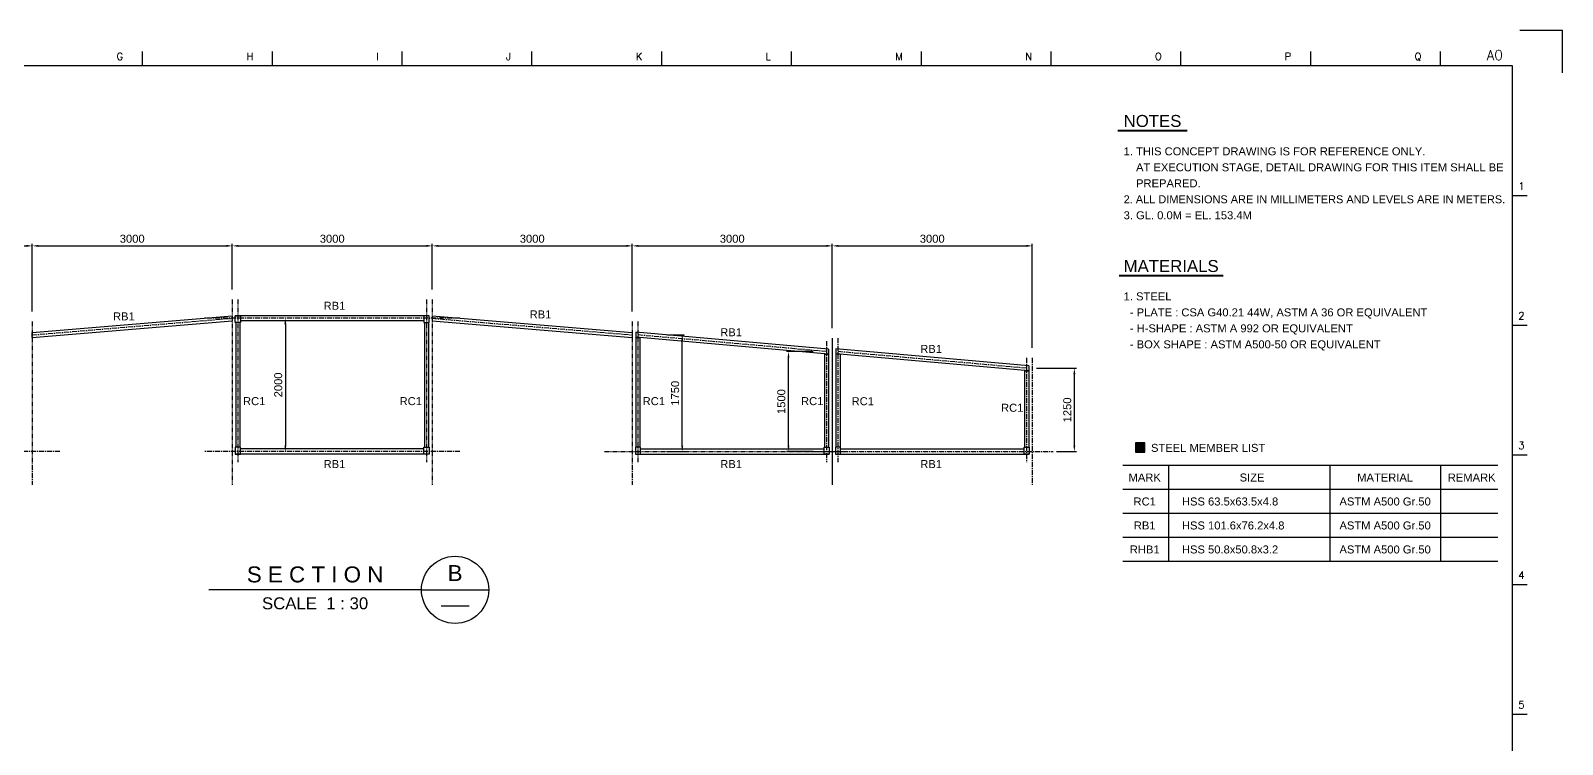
# Model space of a CAD drawing. Header units: millimetres. Extents: x 4133871 to 4440428, y -545651 to -495191.
# Drawn here: x 4310373 to 4333349, y -505907 to -495191 of the extents above; entities that cross this region are included whole.
import ezdxf
from ezdxf.enums import TextEntityAlignment as Align

# ---------------------------------------------------------------- set-up
doc = ezdxf.new("R2010")
doc.units = ezdxf.units.MM
doc.header["$LTSCALE"] = 60
doc.linetypes.add('CENTER', pattern=[2, 1.25, -0.25, 0.25, -0.25])
doc.layers.get('Defpoints').update_dxf_attribs({"color": 140})
for name, color, linetype in [('1', 7, 'Continuous'), ('C_BLOCK', 7, 'Continuous'), ('C_CEN', 1, 'CENTER'), ('C_DIM', 7, 'Continuous'), ('C_GIRDER', 2, 'Continuous'), ('C_TEXT_01', 2, 'Continuous'), ('SYM', 7, 'Continuous'), ('TAN-TIT', 30, 'Continuous'), ('TEXT', 3, 'Continuous'), ('TITLE', 7, 'Continuous'), ('나중에 삭제', 7, 'Continuous')]:
    doc.layers.add(name, color=color, linetype=linetype)
doc.styles.add('Arial', font='arial.ttf')
doc.styles.add('COM', font='COMPLEX', dxfattribs={"height": 5})
doc.dimstyles.new('일반도면_0030', dxfattribs={"dimtxt": 120, "dimasz": 90, "dimexe": 30, "dimexo": 150, "dimgap": 45, "dimtad": 1, "dimdec": 0, "dimzin": 0, "dimdsep": 46, "dimtxsty": 'Arial', "dimcen": -150, "dimclrd": 7, "dimclre": 7, "dimclrt": 2, "dimadec": 8, "dimazin": 0, "dimtfac": 1, "dimtdec": 0, "dimtix": 1, "dimtmove": 2, "dimatfit": 3, "dimfxl": 1, "dimtolj": 1, "dimtzin": 0, "dimarcsym": 0})

# ---------------------------------------------------------------- blocks, each defined once
blk = doc.blocks.new('*D239')
at = {"layer": 'C_DIM', "color": 7, "lineweight": -2}
for p, q in [((4314194, -499600), (4314194, -501420)), ((4314241, -499510), (4314224, -499510)), ((4314241, -501510), (4314224, -501510))]:
    blk.add_line(p, q, dxfattribs=at)
at = {"layer": 'C_DIM', "color": 7}
for points in [[(4314179, -499600), (4314209, -499600), (4314194, -499510)], [(4314179, -501420), (4314209, -501420), (4314194, -501510)]]:
    blk.add_solid(points, dxfattribs=at)
at = {"layer": 'Defpoints', "color": 0}
for p in [(4314091, -499510), (4314091, -501510), (4314194, -501510)]:
    blk.add_point(p, dxfattribs=at)
at = {"layer": 'C_DIM', "color": 2, "insert": (4314088, -500510), "char_height": 120, "attachment_point": 5, "rotation": 90, "style": 'Arial'}
blk.add_mtext('\\A1;2000', dxfattribs=at)
blk = doc.blocks.new('*D241')
at = {"layer": 'C_DIM', "color": 7, "lineweight": -2}
for p, q in [((4319928, -499760), (4320177, -499760)), ((4320147, -501420), (4320147, -499850)), ((4319928, -501510), (4320177, -501510))]:
    blk.add_line(p, q, dxfattribs=at)
at = {"layer": 'C_DIM', "color": 7}
for points in [[(4320132, -499850), (4320162, -499850), (4320147, -499760)], [(4320132, -501420), (4320162, -501420), (4320147, -501510)]]:
    blk.add_solid(points, dxfattribs=at)
at = {"layer": 'Defpoints', "color": 0}
for p in [(4319778, -499760), (4320147, -499760), (4319778, -501510)]:
    blk.add_point(p, dxfattribs=at)
at = {"layer": 'C_DIM', "color": 2, "insert": (4320041, -500635), "char_height": 120, "attachment_point": 5, "rotation": 90, "style": 'Arial'}
blk.add_mtext('\\A1;1750', dxfattribs=at)
blk = doc.blocks.new('*D242')
at = {"layer": 'C_DIM', "color": 7, "lineweight": -2}
for p, q in [((4325462, -500260), (4326059, -500260)), ((4326029, -501420), (4326029, -500350)), ((4325759, -501510), (4326059, -501510))]:
    blk.add_line(p, q, dxfattribs=at)
at = {"layer": 'C_DIM', "color": 7}
for points in [[(4326014, -500350), (4326044, -500350), (4326029, -500260)], [(4326014, -501420), (4326044, -501420), (4326029, -501510)]]:
    blk.add_solid(points, dxfattribs=at)
at = {"layer": 'Defpoints', "color": 0}
for p in [(4325312, -500260), (4326029, -500260), (4325609, -501510)]:
    blk.add_point(p, dxfattribs=at)
at = {"layer": 'C_DIM', "color": 2, "insert": (4325923, -500885), "char_height": 120, "attachment_point": 5, "rotation": 90, "style": 'Arial'}
blk.add_mtext('\\A1;1250', dxfattribs=at)
blk = doc.blocks.new('*D243')
at = {"layer": 'C_DIM', "color": 7, "lineweight": -2}
for p, q in [((4322111, -500010), (4321711, -500010)), ((4321741, -501420), (4321741, -500100)), ((4322111, -501510), (4321711, -501510))]:
    blk.add_line(p, q, dxfattribs=at)
at = {"layer": 'C_DIM', "color": 7}
for points in [[(4321726, -500100), (4321756, -500100), (4321741, -500010)], [(4321726, -501420), (4321756, -501420), (4321741, -501510)]]:
    blk.add_solid(points, dxfattribs=at)
at = {"layer": 'Defpoints', "color": 0}
for p in [(4321741, -500010), (4322261, -500010), (4322261, -501510)]:
    blk.add_point(p, dxfattribs=at)
at = {"layer": 'C_DIM', "color": 2, "insert": (4321634, -500760), "char_height": 120, "attachment_point": 5, "rotation": 90, "style": 'Arial'}
blk.add_mtext('\\A1;1500', dxfattribs=at)
blk = doc.blocks.new('*D244')
at = {"layer": 'C_DIM', "color": 7, "lineweight": -2}
for p, q in [((4307397, -499703), (4307397, -498393)), ((4307487, -498423), (4310307, -498423)), ((4310397, -499407), (4310397, -498393))]:
    blk.add_line(p, q, dxfattribs=at)
at = {"layer": 'C_DIM', "color": 7}
for points in [[(4307487, -498408), (4307487, -498438), (4307397, -498423)], [(4310307, -498408), (4310307, -498438), (4310397, -498423)]]:
    blk.add_solid(points, dxfattribs=at)
at = {"layer": 'Defpoints', "color": 0}
for p in [(4310397, -498423), (4310397, -499557), (4307397, -499853)]:
    blk.add_point(p, dxfattribs=at)
at = {"layer": 'C_DIM', "color": 2, "insert": (4308897, -498316), "char_height": 120, "attachment_point": 5, "style": 'Arial'}
blk.add_mtext('\\A1;3000', dxfattribs=at)
blk = doc.blocks.new('*D245')
at = {"layer": 'C_DIM', "color": 7, "lineweight": -2}
for p, q in [((4310397, -499407), (4310397, -498393)), ((4310487, -498423), (4313307, -498423)), ((4313397, -499078), (4313397, -498393))]:
    blk.add_line(p, q, dxfattribs=at)
at = {"layer": 'C_DIM', "color": 7}
for points in [[(4310487, -498408), (4310487, -498438), (4310397, -498423)], [(4313307, -498408), (4313307, -498438), (4313397, -498423)]]:
    blk.add_solid(points, dxfattribs=at)
at = {"layer": 'Defpoints', "color": 0}
for p in [(4313397, -498423), (4313397, -499228), (4310397, -499557)]:
    blk.add_point(p, dxfattribs=at)
at = {"layer": 'C_DIM', "color": 2, "insert": (4311897, -498316), "char_height": 120, "attachment_point": 5, "style": 'Arial'}
blk.add_mtext('\\A1;3000', dxfattribs=at)
blk = doc.blocks.new('*D246')
at = {"layer": 'C_DIM', "color": 7, "lineweight": -2}
for p, q in [((4313397, -499078), (4313397, -498393)), ((4313487, -498423), (4316307, -498423)), ((4316397, -499078), (4316397, -498393))]:
    blk.add_line(p, q, dxfattribs=at)
at = {"layer": 'C_DIM', "color": 7}
for points in [[(4313487, -498408), (4313487, -498438), (4313397, -498423)], [(4316307, -498408), (4316307, -498438), (4316397, -498423)]]:
    blk.add_solid(points, dxfattribs=at)
at = {"layer": 'Defpoints', "color": 0}
for p in [(4316397, -498423), (4313397, -499228), (4316397, -499228)]:
    blk.add_point(p, dxfattribs=at)
at = {"layer": 'C_DIM', "color": 2, "insert": (4314897, -498316), "char_height": 120, "attachment_point": 5, "style": 'Arial'}
blk.add_mtext('\\A1;3000', dxfattribs=at)
blk = doc.blocks.new('*D247')
at = {"layer": 'C_DIM', "color": 7, "lineweight": -2}
for p, q in [((4316397, -499078), (4316397, -498393)), ((4316487, -498423), (4319307, -498423)), ((4319397, -499407), (4319397, -498393))]:
    blk.add_line(p, q, dxfattribs=at)
at = {"layer": 'C_DIM', "color": 7}
for points in [[(4316487, -498408), (4316487, -498438), (4316397, -498423)], [(4319307, -498408), (4319307, -498438), (4319397, -498423)]]:
    blk.add_solid(points, dxfattribs=at)
at = {"layer": 'Defpoints', "color": 0}
for p in [(4319397, -498423), (4316397, -499228), (4319397, -499557)]:
    blk.add_point(p, dxfattribs=at)
at = {"layer": 'C_DIM', "color": 2, "insert": (4317897, -498316), "char_height": 120, "attachment_point": 5, "style": 'Arial'}
blk.add_mtext('\\A1;3000', dxfattribs=at)
blk = doc.blocks.new('*D248')
at = {"layer": 'C_DIM', "color": 7, "lineweight": -2}
for p, q in [((4319397, -499407), (4319397, -498393)), ((4319487, -498423), (4322307, -498423)), ((4322397, -499657), (4322397, -498393))]:
    blk.add_line(p, q, dxfattribs=at)
at = {"layer": 'C_DIM', "color": 7}
for points in [[(4319487, -498408), (4319487, -498438), (4319397, -498423)], [(4322307, -498408), (4322307, -498438), (4322397, -498423)]]:
    blk.add_solid(points, dxfattribs=at)
at = {"layer": 'Defpoints', "color": 0}
for p in [(4322397, -498423), (4319397, -499557), (4322397, -499807)]:
    blk.add_point(p, dxfattribs=at)
at = {"layer": 'C_DIM', "color": 2, "insert": (4320897, -498316), "char_height": 120, "attachment_point": 5, "style": 'Arial'}
blk.add_mtext('\\A1;3000', dxfattribs=at)
blk = doc.blocks.new('*D249')
at = {"layer": 'C_DIM', "color": 7, "lineweight": -2}
for p, q in [((4322397, -499657), (4322397, -498393)), ((4322487, -498423), (4325307, -498423)), ((4325397, -499953), (4325397, -498393))]:
    blk.add_line(p, q, dxfattribs=at)
at = {"layer": 'C_DIM', "color": 7}
for points in [[(4322487, -498408), (4322487, -498438), (4322397, -498423)], [(4325307, -498408), (4325307, -498438), (4325397, -498423)]]:
    blk.add_solid(points, dxfattribs=at)
at = {"layer": 'Defpoints', "color": 0}
for p in [(4325397, -498423), (4322397, -499807), (4325397, -500103)]:
    blk.add_point(p, dxfattribs=at)
at = {"layer": 'C_DIM', "color": 2, "insert": (4323897, -498316), "char_height": 120, "attachment_point": 5, "style": 'Arial'}
blk.add_mtext('\\A1;3000', dxfattribs=at)
blk = doc.blocks.new('BORDER')
at = {"layer": 'TAN-TIT', "linetype": 'Continuous'}
for p, q in [((237800, 168200), (233559, 168200)), ((237800, 163959), (237800, 168200))]:
    blk.add_line(p, q, dxfattribs=at)
at = {"layer": 'TAN-TIT'}
for p, q in [((95827, 164680), (95827, 166122)), ((108806, 164680), (108806, 166122)), ((121784, 164680), (121784, 166122)), ((134763, 164680), (134763, 166122)), ((147741, 164680), (147741, 166122)), ((160720, 164680), (160720, 166122)), ((173699, 164680), (173699, 166122)), ((186677, 164680), (186677, 166122)), ((199656, 164680), (199656, 166122)), ((212634, 164680), (212634, 166122)), ((225613, 164680), (225613, 166122)), ((232823, 164680), (4977, 164680)), ((232823, 3520), (232823, 164680)), ((232823, 151701), (234266, 151701)), ((232823, 138723), (234266, 138723)), ((232823, 125744), (234266, 125744)), ((232823, 112766), (234266, 112766)), ((232823, 99787), (234266, 99787))]:
    blk.add_line(p, q, dxfattribs=at)
at = {"layer": '나중에 삭제', "color": 30, "lineweight": 0}
for p, q in [((232823, 164680), (193237, 164680)), ((232823, 133841), (232823, 164680))]:
    blk.add_line(p, q, dxfattribs=at)
at = {"layer": 'TAN-TIT', "style": 'COM'}
for s, height, p in [('G', 721, (93231, 165257)), ('H', 721, (106210, 165257)), ('I', 721, (119188, 165257)), ('J', 721, (132167, 165257)), ('K', 721, (145146, 165257)), ('L', 721, (158124, 165257)), ('M', 721, (171103, 165257)), ('M', 721, (171103, 165257)), ('N', 721, (184082, 165257)), ('O', 721, (197060, 165257)), ('P', 721, (210039, 165257)), ('Q', 721, (223017, 165257)), ('A0', 1000, (230228, 165257)), ('1', 721, (233400, 152278)), ('2', 721, (233400, 139300)), ('3', 721, (233400, 126321)), ('4', 721, (233400, 113342)), ('5', 721, (233400, 100364))]:
    blk.add_text(s, height=height, dxfattribs=at).set_placement(p)

msp = doc.modelspace()

# ---------------------------------------------------------------- hatches: boundary and pattern name
at = {"layer": 'C_TEXT_01'}
h = msp.add_hatch(color=256, dxfattribs=at)
h.dxf.hatch_style = 1
h.paths.add_polyline_path([(4327087.6, -501380.1), (4326947.6, -501380.1), (4326947.6, -501520.1), (4327087.6, -501520.1)])

# ---------------------------------------------------------------- linework, layer by layer
at = {"layer": 'C_BLOCK', "color": 1, "linetype": 'Continuous', "lineweight": 40}
for p, q in [((4326680.9, -496691.5), (4327721.4, -496691.5)), ((4326700.7, -498869.1), (4328260.7, -498869.1))]:
    msp.add_line(p, q, dxfattribs=at)
at = {"layer": 'C_CEN'}
for p, q in [((4313396.8, -499227.6), (4313396.8, -502009.7)), ((4313481.8, -499227.6), (4313481.8, -501671.1)), ((4316311.8, -499227.6), (4316311.8, -501671.1)), ((4316396.8, -499227.6), (4316396.8, -502009.7)), ((4310396.8, -499759.7), (4313396.8, -499509.7)), ((4310396.8, -499557.3), (4310396.8, -502009.7)), ((4316811.8, -499509.7), (4312981.8, -499509.7)), ((4316811.8, -499509.7), (4312981.8, -499509.7)), ((4316396.8, -499509.7), (4319396.8, -499759.7)), ((4319396.8, -499557.3), (4319396.8, -502009.7)), ((4319481.8, -499557.3), (4319481.8, -501671.1)), ((4322311.8, -500009.7), (4319481.8, -499759.7)), ((4322311.8, -499852.7), (4322311.8, -501671.1)), ((4322396.8, -499807.3), (4322396.8, -502009.7)), ((4322396.8, -499852.7), (4322396.8, -502009.7)), ((4322481.8, -499807.3), (4322481.8, -501671.1)), ((4325311.8, -500259.7), (4322481.8, -500009.7)), ((4325311.8, -500102.7), (4325311.8, -501671.1)), ((4325396.8, -500102.7), (4325396.8, -502009.7)), ((4310811.8, -501509.7), (4307184.5, -501509.7)), ((4316811.8, -501509.7), (4312981.8, -501509.7)), ((4318981.8, -501509.7), (4322609.1, -501509.7)), ((4322081.8, -501509.7), (4325709.1, -501509.7))]:
    msp.add_line(p, q, dxfattribs=at)
at = {"layer": 'C_GIRDER'}
for p, q in [((4310396.8, -499721.5), (4313396.8, -499471.5)), ((4313396.8, -499471.5), (4313396.8, -499547.9)), ((4316273.7, -499471.6), (4313443.7, -499471.6)), ((4316396.8, -499471.5), (4319396.8, -499721.5)), ((4316396.8, -499471.5), (4316396.8, -499547.9)), ((4310396.8, -499797.9), (4313396.8, -499547.9)), ((4313450.1, -499573.2), (4313450.1, -501446.2)), ((4313513.6, -499573.2), (4313513.6, -501446.2)), ((4316273.7, -499547.8), (4313519.9, -499547.8)), ((4316280.1, -499573.2), (4316280.1, -501446.2)), ((4316343.6, -499573.2), (4316343.6, -501446.2)), ((4316396.8, -499547.9), (4319396.8, -499797.9)), ((4310396.8, -499797.9), (4310396.8, -499721.5)), ((4319396.8, -499721.5), (4319396.8, -499797.9)), ((4319450.1, -499718.6), (4319450.1, -501446.2)), ((4322343.6, -499974.3), (4319450.1, -499718.6)), ((4322343.6, -500050.8), (4319450.1, -499795.1)), ((4319513.6, -499800.8), (4319450.1, -499800.8)), ((4319513.6, -499800.8), (4319513.6, -501446.2)), ((4322280.1, -500045.1), (4322280.1, -501446.2)), ((4322280.1, -500050.8), (4322343.6, -500050.8)), ((4322343.6, -499974.3), (4322343.6, -501446.2)), ((4322450.1, -499968.6), (4322450.1, -501446.2)), ((4325343.6, -500224.3), (4322450.1, -499968.6)), ((4325343.6, -500300.8), (4322450.1, -500045.1)), ((4322513.6, -500050.8), (4322450.1, -500050.8)), ((4322513.6, -500050.8), (4322513.6, -501446.2)), ((4325280.1, -500295.1), (4325280.1, -501446.2)), ((4325280.1, -500300.8), (4325343.6, -500300.8)), ((4325343.6, -500224.3), (4325343.6, -501446.2)), ((4316273.7, -501547.8), (4313443.7, -501547.8)), ((4316273.7, -501471.6), (4313519.9, -501471.6)), ((4319519.9, -501471.6), (4322273.7, -501471.6)), ((4319519.9, -501547.8), (4322349.9, -501547.8)), ((4322519.9, -501471.6), (4325273.7, -501471.6)), ((4322519.9, -501547.8), (4325349.9, -501547.8))]:
    msp.add_line(p, q, dxfattribs=at)
for points in [[(4313443.7, -499471.6), (4313519.9, -499471.6), (4313519.9, -499573.2), (4313443.7, -499573.2)], [(4316349.9, -499471.6), (4316273.7, -499471.6), (4316273.7, -499573.2), (4316349.9, -499573.2)], [(4313443.7, -501547.8), (4313519.9, -501547.8), (4313519.9, -501446.2), (4313443.7, -501446.2)], [(4316349.9, -501547.8), (4316273.7, -501547.8), (4316273.7, -501446.2), (4316349.9, -501446.2)], [(4319443.7, -501547.8), (4319519.9, -501547.8), (4319519.9, -501446.2), (4319443.7, -501446.2)], [(4322349.9, -501547.8), (4322273.7, -501547.8), (4322273.7, -501446.2), (4322349.9, -501446.2)], [(4322443.7, -501547.8), (4322519.9, -501547.8), (4322519.9, -501446.2), (4322443.7, -501446.2)], [(4325349.9, -501547.8), (4325273.7, -501547.8), (4325273.7, -501446.2), (4325349.9, -501446.2)]]:
    msp.add_lwpolyline(points, close=True, dxfattribs=at)
at = {"layer": 'SYM', "color": 7, "linetype": 'Continuous'}
for p, q in [((4332380.4, -501720.1), (4326756.5, -501720.1)), ((4332380.4, -502080.1), (4326756.5, -502080.1)), ((4332380.4, -503160.1), (4326756.5, -503160.1))]:
    msp.add_line(p, q, dxfattribs=at)
at = {"layer": 'SYM', "color": 6, "linetype": 'Continuous'}
for p, q in [((4327442.7, -501720.1), (4327442.7, -503160.1)), ((4329860.4, -501720.1), (4329860.4, -503160.1)), ((4331520.4, -501720.1), (4331520.4, -503160.1)), ((4332380.4, -502440.1), (4326756.5, -502440.1)), ((4332380.4, -502800.1), (4326756.5, -502800.1))]:
    msp.add_line(p, q, dxfattribs=at)
at = {"layer": 'TEXT'}
msp.add_lwpolyline([(4326947.6, -501520.1), (4327087.6, -501520.1), (4327087.6, -501380.1), (4326947.6, -501380.1)], close=True, dxfattribs=at)
at = {"layer": 'TITLE', "color": 1, "linetype": 'Continuous'}
msp.add_line((4316236.1, -503586.8), (4313044.1, -503586.8), dxfattribs=at)
msp.add_lwpolyline([(4316236.1, -503586.8), (4317244.1, -503586.8)], dxfattribs=at)
at = {"layer": 'TITLE', "color": 2, "linetype": 'Continuous'}
msp.add_lwpolyline([(4316533.6, -503826.3), (4316952.5, -503826.3)], dxfattribs=at)
at = {"layer": 'TITLE', "color": 1, "linetype": 'Continuous'}
msp.add_circle((4316740.1, -503586.8), 504, dxfattribs=at)

# ---------------------------------------------------------------- block references
at = {"layer": '1', "xscale": 0.15, "yscale": 0.15, "zscale": 0.15}
msp.add_blockref('BORDER', (4297678.9, -520421.2), dxfattribs=at)

# ---------------------------------------------------------------- texts
at = {"layer": 'C_BLOCK', "color": 3, "ltscale": 10, "style": 'Arial'}
for s, p in [('NOTES', (4327201.1, -496691.5)), ('MATERIALS', (4327480.7, -498869.1))]:
    msp.add_text(s, height=180, dxfattribs=at).set_placement(p, align=Align.BOTTOM_CENTER)
at = {"layer": 'C_TEXT_01', "style": 'Arial'}
for s, p in [('1. THIS CONCEPT DRAWING IS FOR REFERENCE ONLY.', (4326768, -497003.5)), ('    AT EXECUTION STAGE, DETAIL DRAWING FOR THIS ITEM SHALL BE', (4326768, -497243.5)), ('    PREPARED.', (4326768, -497483.5)), ('3. GL. 0.0M = EL. 153.4M', (4326768, -497963.5)), ('1. STEEL', (4326768, -499181.1)), ('  - PLATE : CSA G40.21 44W, ASTM A 36 OR EQUIVALENT', (4326768, -499421.1)), ('  - H-SHAPE : ASTM A 992 OR EQUIVALENT', (4326768, -499661.1)), ('  - BOX SHAPE : ASTM A500-50 OR EQUIVALENT', (4326768, -499901.1)), ('HSS 63.5x63.5x4.8', (4327642.7, -502260.1)), ('HSS 101.6x76.2x4.8', (4327642.7, -502620.1)), ('HSS 50.8x50.8x3.2', (4327642.7, -502980.1))]:
    msp.add_text(s, height=120, dxfattribs=at).set_placement(p, align=Align.MIDDLE_LEFT)
at = {"layer": 'C_TEXT_01', "style": 'Arial', "width": 0.98}
msp.add_text('2. ALL DIMENSIONS ARE IN MILLIMETERS AND LEVELS ARE IN METERS.', height=120, dxfattribs=at).set_placement((4326768, -497723.5), align=Align.MIDDLE_LEFT)
at = {"layer": 'C_TEXT_01', "style": 'Arial'}
for s, p in [('RB1', (4311608.9, -499541.1)), ('RB1', (4314767.7, -499381.9)), ('RB1', (4317858.3, -499511.5)), ('RB1', (4320717.4, -499779.7)), ('RB1', (4323717.4, -500029.7)), ('RC1', (4313559, -500813.7)), ('RC1', (4315907.9, -500813.7)), ('RC1', (4319553.6, -500813.7)), ('RC1', (4321929, -500813.7)), ('RC1', (4322687.7, -500815)), ('RC1', (4324929, -500913)), ('STEEL MEMBER LIST', (4327178.6, -501515)), ('RB1', (4314767.7, -501758)), ('RB1', (4320717.4, -501758)), ('RB1', (4323717.4, -501758))]:
    msp.add_text(s, height=120, dxfattribs=at).set_placement(p)
for s, p in [('MARK', (4327083.8, -501900.1)), ('SIZE', (4328694.1, -501900.1)), ('MATERIAL', (4330690.4, -501900.1)), ('REMARK', (4331988.2, -501900.1)), ('RC1', (4327083.8, -502260.1)), ('ASTM A500 Gr.50', (4330690.4, -502260.1)), ('RB1', (4327083.8, -502620.1)), ('ASTM A500 Gr.50', (4330690.4, -502620.1)), ('RHB1', (4327083.8, -502980.1)), ('ASTM A500 Gr.50', (4330690.4, -502980.1))]:
    msp.add_text(s, height=120, dxfattribs=at).set_placement(p, align=Align.MIDDLE_CENTER)
at = {"layer": 'TITLE', "color": 3, "ltscale": 10, "style": 'Arial'}
msp.add_text('S E C T I O N', height=240, dxfattribs=at).set_placement((4314640.1, -503474.8), align=Align.CENTER)
at = {"layer": 'TITLE', "color": 2, "ltscale": 10, "style": 'Arial'}
msp.add_text('B', height=240, dxfattribs=at).set_placement((4316740.1, -503334.8), align=Align.MIDDLE)
at = {"layer": 'TITLE', "color": 2, "linetype": 'Continuous', "style": 'Arial'}
msp.add_text('SCALE  1 : 30', height=180, dxfattribs=at).set_placement((4314640.2, -503698.8), align=Align.TOP_CENTER)

# ---------------------------------------------------------------- dimensions: what is measured, and where the dimension line sits
at = {"layer": 'C_DIM'}
for base, p1, p2, picture, middle in [((4310396.8, -498422.8), (4307396.8, -499852.7), (4310396.8, -499557.3), '*D244', (4308896.8, -498316.5)), ((4313396.8, -498422.8), (4310396.8, -499557.3), (4313396.8, -499227.6), '*D245', (4311896.8, -498316.5)), ((4316396.8, -498422.8), (4313396.8, -499227.6), (4316396.8, -499227.6), '*D246', (4314896.8, -498316.5)), ((4319396.8, -498422.8), (4316396.8, -499227.6), (4319396.8, -499557.3), '*D247', (4317896.8, -498316.5)), ((4322396.8, -498422.8), (4319396.8, -499557.3), (4322396.8, -499807.3), '*D248', (4320896.8, -498316.5)), ((4325396.8, -498422.8), (4322396.8, -499807.3), (4325396.8, -500102.7), '*D249', (4323896.8, -498316.5))]:
    dim = msp.add_linear_dim(base=base, p1=p1, p2=p2, dimstyle='일반도면_0030', dxfattribs=at)
    dim.commit()
    dim.dimension.update_dxf_attribs({"geometry": picture, "text_midpoint": middle})
dim = msp.add_aligned_dim(p1=(4314091.5, -499509.7), p2=(4314091.5, -501509.7), distance=102.6, dimstyle='일반도면_0030', dxfattribs=at)
dim.commit()
dim.dimension.update_dxf_attribs({"geometry": '*D239', "text_midpoint": (4314087.8, -500509.7)})
for base, p1, p2, picture, middle in [((4320146.9, -499759.7), (4319777.8, -501509.7), (4319777.8, -499759.7), '*D241', (4320040.6, -500634.7)), ((4321740.5, -500009.7), (4322260.8, -501509.7), (4322260.8, -500009.7), '*D243', (4321634.3, -500759.7)), ((4326029.4, -500259.7), (4325609.1, -501509.7), (4325311.8, -500259.7), '*D242', (4325923.2, -500884.7))]:
    dim = msp.add_linear_dim(base=base, p1=p1, p2=p2, angle=90, dimstyle='일반도면_0030', dxfattribs=at)
    dim.commit()
    dim.dimension.update_dxf_attribs({"geometry": picture, "text_midpoint": middle})

doc.saveas('drawing.dxf')
